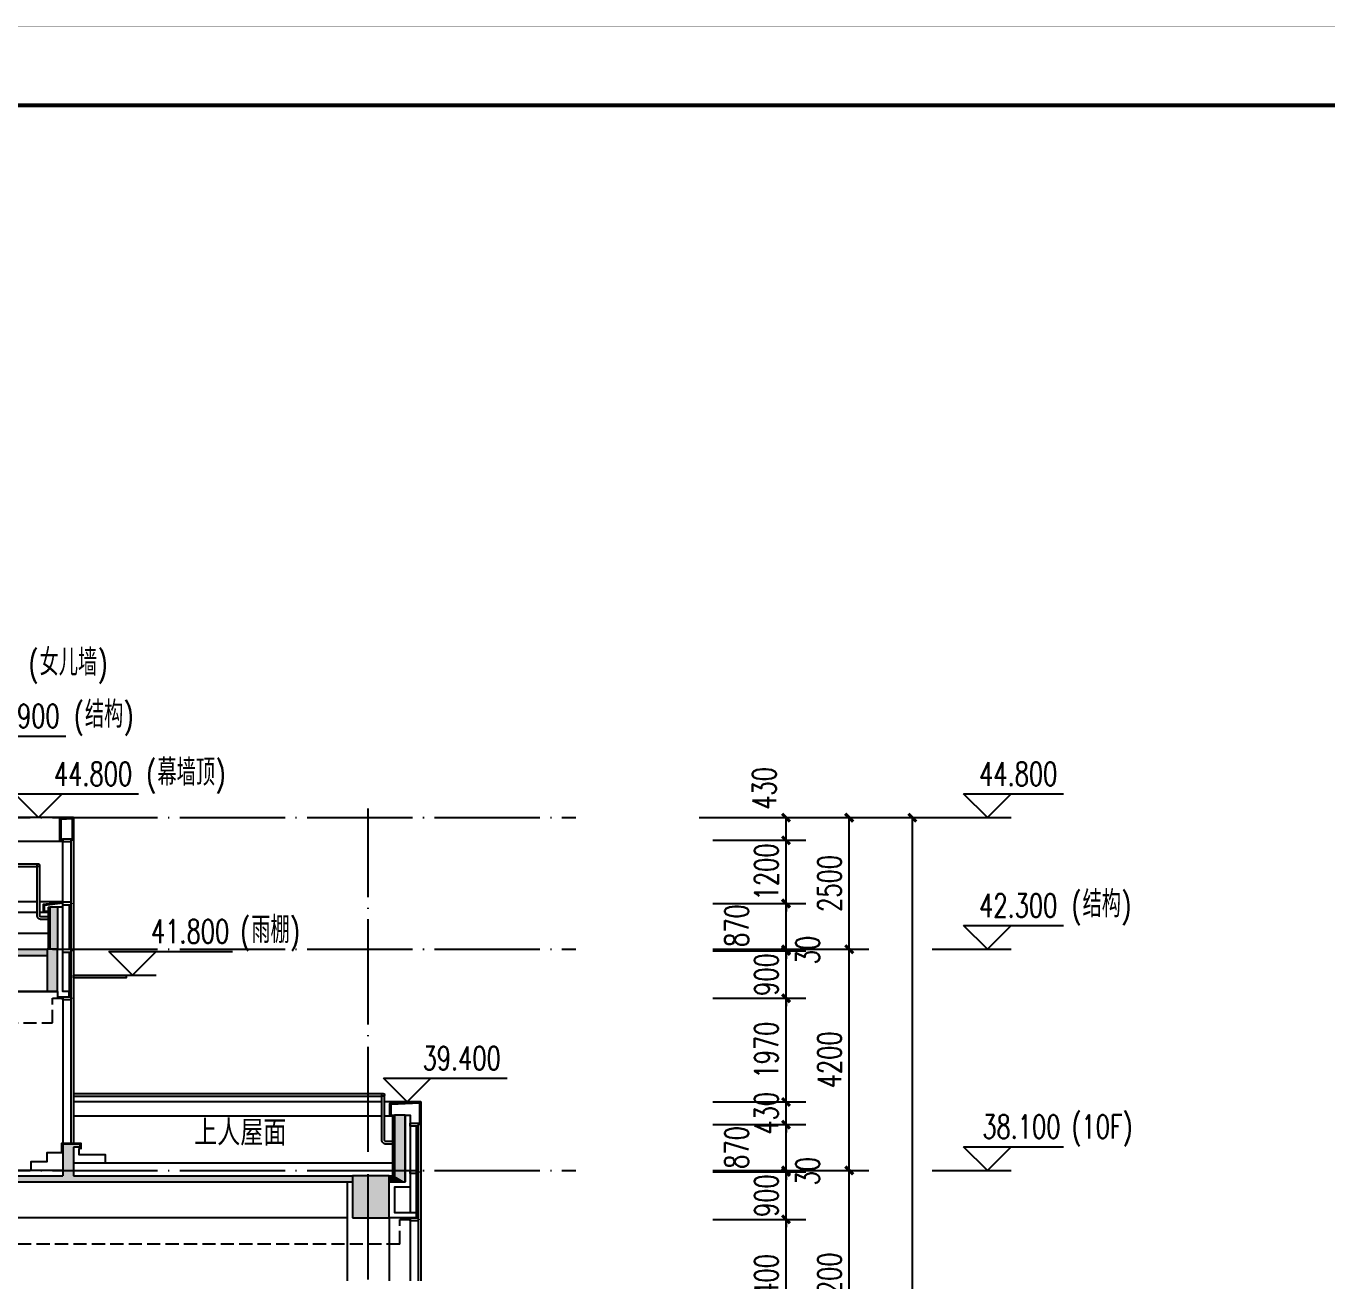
# Model space of a CAD drawing. Extents: x -781494 to 378714, y -27129 to 259749.
# Drawn here: x 82603 to 107317, y 127243 to 151079 of the extents above; entities that cross this region are included whole.
import ezdxf

# ---------------------------------------------------------------- set-up
doc = ezdxf.new("R2010")
doc.units = 0
doc.header["$LTSCALE"] = 1000
doc.header["$MEASUREMENT"] = 0
doc.linetypes.add('104-6 轴网$0$DOTE', pattern=[2.42, 2, -0.2, 0.02, -0.2])
doc.linetypes.add('DASH', pattern=[0.35, 0.25, -0.1])
for name, color, linetype in [('01-标注_标高', 200, 'Continuous'), ('02-TEXT_标注', 130, 'Continuous'), ('05-填充_天正', 26, 'Continuous'), ('104-6 轴网$0$A_AXIS-轴线', 36, '104-6 轴网$0$DOTE'), ('A-C_玻璃幕墙', 140, 'Continuous'), ('A-C_窗', 140, 'Continuous'), ('A-D_龙骨', 152, 'Continuous'), ('A-E_栏杆', 232, 'Continuous'), ('A-STR-面层', 191, 'Continuous'), ('A-SUR_保温', 222, 'Continuous'), ('A-SUR_吊顶', 40, 'Continuous'), ('A-SUR_看线', 231, 'Continuous'), ('A-SUR_面层', 191, 'Continuous'), ('A-TECH_结构', 21, 'Continuous'), ('A-金属背板', 30, 'Continuous'), ('A_STR-砼墙', 51, 'Continuous'), ('A_STR-砼柱', 51, 'Continuous'), ('D_铝板', 181, 'Continuous'), ('DIM_ELEV', 3, 'Continuous'), ('PUB_DIM', 3, 'Continuous'), ('PUB_HATCH', 8, 'Continuous'), ('PUB_TEXT', 7, 'Continuous')]:
    doc.layers.add(name, color=color, linetype=linetype)
doc.styles.add('104-6 轴网$0$_TCH_AXIS', font='STXIHEI.TTF', dxfattribs={"width": 0.75})
doc.styles.add('_TCH_DIM', font='SIMPLEX', dxfattribs={"bigfont": 'GBCBIG'})
doc.styles.add('_TCH_DIM_T3', font='SIMPLEX', dxfattribs={"width": 0.705882, "bigfont": 'GBCBIG'})
doc.dimstyles.new('_TCH_ARCH&&150', dxfattribs={"dimtxt": 446.25, "dimasz": 150, "dimexe": 375, "dimexo": 450, "dimgap": 150, "dimtad": 1, "dimdec": 0, "dimzin": 0, "dimdsep": 46, "dimtxsty": '_TCH_DIM_T3', "dimblk": 'ARCHTICK', "dimcen": 0.09, "dimclrt": 7, "dimazin": 2, "dimtfac": 1, "dimtdec": 0, "dimtix": 1, "dimtmove": 2, "dimatfit": 3, "dimfxl": 0, "dimtolj": 1, "dimtzin": 0, "dimarcsym": 0})

# ---------------------------------------------------------------- blocks, each defined once
blk = doc.blocks.new('图框-A1')
for points, const_width in [([(0, 0), (841, 0), (841, 594), (0, 594)], 0.05), ([(766, 584), (25, 584), (25, 10), (766, 10)], 0.5)]:
    blk.add_lwpolyline(points, close=True, dxfattribs=dict(const_width=const_width))
blk = doc.blocks.new('_ArchTick')
at = {"color": 0, "linetype": 'ByBlock', "const_width": 0.4}
blk.add_lwpolyline([(-0.5, -0.5), (0.5, 0.5)], dxfattribs=at)
blk = doc.blocks.new('*D360')
at = {"layer": 'Defpoints', "color": 0, "transparency": 16777216}
for p in [(197219, 57619), (201719, 57619), (197219, 2869)]:
    blk.add_point(p, dxfattribs=at)
at = {"layer": 'PUB_DIM', "color": 0, "lineweight": -2, "transparency": 16777216}
for p, q in [((197669, 57619), (202094, 57619)), ((201719, 2869), (201719, 57619)), ((197669, 2869), (202094, 2869))]:
    blk.add_line(p, q, dxfattribs=at)
at = {"layer": 'PUB_DIM', "color": 0, "lineweight": -2, "transparency": 16777216, "xscale": 150, "yscale": 150, "zscale": 150}
for p, rotation in [((201719, 57619), 90), ((201719, 2869), 270)]:
    blk.add_blockref('_ArchTick', p, dxfattribs=dict(at, rotation=rotation))
at = {"layer": 'PUB_DIM', "color": 7, "transparency": 16777216, "insert": (201346, 30244), "char_height": 446.2, "attachment_point": 5, "rotation": 90, "style": '_TCH_DIM_T3'}
blk.add_mtext('\\A1;54750', dxfattribs=at)
blk = doc.blocks.new('*D361')
at = {"layer": 'Defpoints', "color": 0, "transparency": 16777216}
for p in [(198682, 57619), (200519, 57619), (198682, 55119)]:
    blk.add_point(p, dxfattribs=at)
at = {"layer": 'PUB_DIM', "color": 0, "lineweight": -2, "transparency": 16777216}
for p, q in [((199132, 57619), (200894, 57619)), ((200519, 55119), (200519, 57619)), ((199132, 55119), (200894, 55119))]:
    blk.add_line(p, q, dxfattribs=at)
at = {"layer": 'PUB_DIM', "color": 0, "lineweight": -2, "transparency": 16777216, "xscale": 150, "yscale": 150, "zscale": 150}
for p, rotation in [((200519, 57619), 90), ((200519, 55119), 270)]:
    blk.add_blockref('_ArchTick', p, dxfattribs=dict(at, rotation=rotation))
at = {"layer": 'PUB_DIM', "color": 7, "transparency": 16777216, "insert": (200146, 56369), "char_height": 446.2, "attachment_point": 5, "rotation": 90, "style": '_TCH_DIM_T3'}
blk.add_mtext('\\A1;2500', dxfattribs=at)
blk = doc.blocks.new('*D362')
at = {"layer": 'Defpoints', "color": 0, "transparency": 16777216}
for p in [(198682, 55119), (200519, 55119), (198682, 50919)]:
    blk.add_point(p, dxfattribs=at)
at = {"layer": 'PUB_DIM', "color": 0, "lineweight": -2, "transparency": 16777216}
for p, q in [((199132, 55119), (200894, 55119)), ((200519, 50919), (200519, 55119)), ((199132, 50919), (200894, 50919))]:
    blk.add_line(p, q, dxfattribs=at)
at = {"layer": 'PUB_DIM', "color": 0, "lineweight": -2, "transparency": 16777216, "xscale": 150, "yscale": 150, "zscale": 150}
for p, rotation in [((200519, 55119), 90), ((200519, 50919), 270)]:
    blk.add_blockref('_ArchTick', p, dxfattribs=dict(at, rotation=rotation))
at = {"layer": 'PUB_DIM', "color": 7, "transparency": 16777216, "insert": (200146, 53019), "char_height": 446.2, "attachment_point": 5, "rotation": 90, "style": '_TCH_DIM_T3'}
blk.add_mtext('\\A1;4200', dxfattribs=at)
blk = doc.blocks.new('*D363')
at = {"layer": 'Defpoints', "color": 0, "transparency": 16777216}
for p in [(198682, 50919), (200519, 50919), (198682, 46719)]:
    blk.add_point(p, dxfattribs=at)
at = {"layer": 'PUB_DIM', "color": 0, "lineweight": -2, "transparency": 16777216}
for p, q in [((199132, 50919), (200894, 50919)), ((200519, 46719), (200519, 50919)), ((199132, 46719), (200894, 46719))]:
    blk.add_line(p, q, dxfattribs=at)
at = {"layer": 'PUB_DIM', "color": 0, "lineweight": -2, "transparency": 16777216, "xscale": 150, "yscale": 150, "zscale": 150}
for p, rotation in [((200519, 50919), 90), ((200519, 46719), 270)]:
    blk.add_blockref('_ArchTick', p, dxfattribs=dict(at, rotation=rotation))
at = {"layer": 'PUB_DIM', "color": 7, "transparency": 16777216, "insert": (200146, 48819), "char_height": 446.2, "attachment_point": 5, "rotation": 90, "style": '_TCH_DIM_T3'}
blk.add_mtext('\\A1;4200', dxfattribs=at)
blk = doc.blocks.new('*D375')
at = {"layer": 'Defpoints', "color": 0, "transparency": 16777216}
for p in [(197482, 57619), (199319, 57619), (197482, 57189)]:
    blk.add_point(p, dxfattribs=at)
at = {"layer": 'PUB_DIM', "color": 0, "lineweight": -2, "transparency": 16777216}
for p, q in [((197932, 57619), (199694, 57619)), ((199319, 57189), (199319, 57619)), ((197932, 57189), (199694, 57189))]:
    blk.add_line(p, q, dxfattribs=at)
at = {"layer": 'PUB_DIM', "color": 0, "lineweight": -2, "transparency": 16777216, "xscale": 150, "yscale": 150, "zscale": 150}
for p, rotation in [((199319, 57619), 90), ((199319, 57189), 270)]:
    blk.add_blockref('_ArchTick', p, dxfattribs=dict(at, rotation=rotation))
at = {"layer": 'PUB_DIM', "color": 7, "transparency": 16777216, "insert": (198906, 58174), "char_height": 446.2, "attachment_point": 5, "rotation": 90, "style": '_TCH_DIM_T3'}
blk.add_mtext('\\A1;430', dxfattribs=at)
blk = doc.blocks.new('*D376')
at = {"layer": 'Defpoints', "color": 0, "transparency": 16777216}
for p in [(197482, 57189), (199319, 57189), (197482, 55989)]:
    blk.add_point(p, dxfattribs=at)
at = {"layer": 'PUB_DIM', "color": 0, "lineweight": -2, "transparency": 16777216}
for p, q in [((199319, 57189), (199319, 57339)), ((197932, 57189), (199694, 57189)), ((199319, 55989), (199319, 57189)), ((197932, 55989), (199694, 55989)), ((199319, 55989), (199319, 55839))]:
    blk.add_line(p, q, dxfattribs=at)
at = {"layer": 'PUB_DIM', "color": 0, "lineweight": -2, "transparency": 16777216, "xscale": 150, "yscale": 150, "zscale": 150}
for p, rotation in [((199319, 57189), 270), ((199319, 55989), 90)]:
    blk.add_blockref('_ArchTick', p, dxfattribs=dict(at, rotation=rotation))
at = {"layer": 'PUB_DIM', "color": 7, "transparency": 16777216, "insert": (198946, 56589), "char_height": 446.2, "attachment_point": 5, "rotation": 90, "style": '_TCH_DIM_T3'}
blk.add_mtext('\\A1;1200', dxfattribs=at)
blk = doc.blocks.new('*D377')
at = {"layer": 'Defpoints', "color": 0, "transparency": 16777216}
for p in [(197482, 55989), (199319, 55989), (197482, 55119)]:
    blk.add_point(p, dxfattribs=at)
at = {"layer": 'PUB_DIM', "color": 0, "lineweight": -2, "transparency": 16777216}
for p, q in [((197932, 55989), (199694, 55989)), ((199319, 55119), (199319, 55989)), ((197932, 55119), (199694, 55119))]:
    blk.add_line(p, q, dxfattribs=at)
at = {"layer": 'PUB_DIM', "color": 0, "lineweight": -2, "transparency": 16777216, "xscale": 150, "yscale": 150, "zscale": 150}
for p, rotation in [((199319, 55989), 90), ((199319, 55119), 270)]:
    blk.add_blockref('_ArchTick', p, dxfattribs=dict(at, rotation=rotation))
at = {"layer": 'PUB_DIM', "color": 7, "transparency": 16777216, "insert": (198381, 55569), "char_height": 446.2, "attachment_point": 5, "rotation": 90, "style": '_TCH_DIM_T3'}
blk.add_mtext('\\A1;870', dxfattribs=at)
blk = doc.blocks.new('*D378')
at = {"layer": 'Defpoints', "color": 0, "transparency": 16777216}
for p in [(197482, 55119), (199319, 55119), (197482, 55089)]:
    blk.add_point(p, dxfattribs=at)
at = {"layer": 'PUB_DIM', "color": 0, "lineweight": -2, "transparency": 16777216}
for p, q in [((197932, 55119), (199694, 55119)), ((199319, 55119), (199319, 55269)), ((199319, 55089), (199319, 55119)), ((197932, 55089), (199694, 55089)), ((199319, 55089), (199319, 54939))]:
    blk.add_line(p, q, dxfattribs=at)
at = {"layer": 'PUB_DIM', "color": 0, "lineweight": -2, "transparency": 16777216, "xscale": 150, "yscale": 150, "zscale": 150}
for p, rotation in [((199319, 55119), 270), ((199319, 55089), 90)]:
    blk.add_blockref('_ArchTick', p, dxfattribs=dict(at, rotation=rotation))
at = {"layer": 'PUB_DIM', "color": 7, "transparency": 16777216, "insert": (199731, 55104), "char_height": 446.2, "attachment_point": 5, "rotation": 90, "style": '_TCH_DIM_T3'}
blk.add_mtext('\\A1;30', dxfattribs=at)
blk = doc.blocks.new('*D379')
at = {"layer": 'Defpoints', "color": 0, "transparency": 16777216}
for p in [(197482, 55089), (199319, 55089), (197482, 54189)]:
    blk.add_point(p, dxfattribs=at)
at = {"layer": 'PUB_DIM', "color": 0, "lineweight": -2, "transparency": 16777216}
for p, q in [((199319, 55089), (199319, 55239)), ((197932, 55089), (199694, 55089)), ((199319, 54189), (199319, 55089)), ((197932, 54189), (199694, 54189)), ((199319, 54189), (199319, 54039))]:
    blk.add_line(p, q, dxfattribs=at)
at = {"layer": 'PUB_DIM', "color": 0, "lineweight": -2, "transparency": 16777216, "xscale": 150, "yscale": 150, "zscale": 150}
for p, rotation in [((199319, 55089), 270), ((199319, 54189), 90)]:
    blk.add_blockref('_ArchTick', p, dxfattribs=dict(at, rotation=rotation))
at = {"layer": 'PUB_DIM', "color": 7, "transparency": 16777216, "insert": (198946, 54639), "char_height": 446.2, "attachment_point": 5, "rotation": 90, "style": '_TCH_DIM_T3'}
blk.add_mtext('\\A1;900', dxfattribs=at)
blk = doc.blocks.new('*D380')
at = {"layer": 'Defpoints', "color": 0, "transparency": 16777216}
for p in [(197482, 54189), (199319, 54189), (197482, 52219)]:
    blk.add_point(p, dxfattribs=at)
at = {"layer": 'PUB_DIM', "color": 0, "lineweight": -2, "transparency": 16777216}
for p, q in [((197932, 54189), (199694, 54189)), ((199319, 52219), (199319, 54189)), ((197932, 52219), (199694, 52219))]:
    blk.add_line(p, q, dxfattribs=at)
at = {"layer": 'PUB_DIM', "color": 0, "lineweight": -2, "transparency": 16777216, "xscale": 150, "yscale": 150, "zscale": 150}
for p, rotation in [((199319, 54189), 90), ((199319, 52219), 270)]:
    blk.add_blockref('_ArchTick', p, dxfattribs=dict(at, rotation=rotation))
at = {"layer": 'PUB_DIM', "color": 7, "transparency": 16777216, "insert": (198946, 53204), "char_height": 446.2, "attachment_point": 5, "rotation": 90, "style": '_TCH_DIM_T3'}
blk.add_mtext('\\A1;1970', dxfattribs=at)
blk = doc.blocks.new('*D381')
at = {"layer": 'Defpoints', "color": 0, "transparency": 16777216}
for p in [(197482, 52219), (199319, 52219), (197482, 51789)]:
    blk.add_point(p, dxfattribs=at)
at = {"layer": 'PUB_DIM', "color": 0, "lineweight": -2, "transparency": 16777216}
for p, q in [((197932, 52219), (199694, 52219)), ((199319, 52219), (199319, 52369)), ((199319, 51789), (199319, 52219)), ((197932, 51789), (199694, 51789)), ((199319, 51789), (199319, 51639))]:
    blk.add_line(p, q, dxfattribs=at)
at = {"layer": 'PUB_DIM', "color": 0, "lineweight": -2, "transparency": 16777216, "xscale": 150, "yscale": 150, "zscale": 150}
for p, rotation in [((199319, 52219), 270), ((199319, 51789), 90)]:
    blk.add_blockref('_ArchTick', p, dxfattribs=dict(at, rotation=rotation))
at = {"layer": 'PUB_DIM', "color": 7, "transparency": 16777216, "insert": (198946, 52004), "char_height": 446.2, "attachment_point": 5, "rotation": 90, "style": '_TCH_DIM_T3'}
blk.add_mtext('\\A1;430', dxfattribs=at)
blk = doc.blocks.new('*D382')
at = {"layer": 'Defpoints', "color": 0, "transparency": 16777216}
for p in [(197482, 51789), (199319, 51789), (197482, 50919)]:
    blk.add_point(p, dxfattribs=at)
at = {"layer": 'PUB_DIM', "color": 0, "lineweight": -2, "transparency": 16777216}
for p, q in [((197932, 51789), (199694, 51789)), ((199319, 50919), (199319, 51789)), ((197932, 50919), (199694, 50919))]:
    blk.add_line(p, q, dxfattribs=at)
at = {"layer": 'PUB_DIM', "color": 0, "lineweight": -2, "transparency": 16777216, "xscale": 150, "yscale": 150, "zscale": 150}
for p, rotation in [((199319, 51789), 90), ((199319, 50919), 270)]:
    blk.add_blockref('_ArchTick', p, dxfattribs=dict(at, rotation=rotation))
at = {"layer": 'PUB_DIM', "color": 7, "transparency": 16777216, "insert": (198381, 51354), "char_height": 446.2, "attachment_point": 5, "rotation": 90, "style": '_TCH_DIM_T3'}
blk.add_mtext('\\A1;870', dxfattribs=at)
blk = doc.blocks.new('*D383')
at = {"layer": 'Defpoints', "color": 0, "transparency": 16777216}
for p in [(197482, 50919), (199319, 50919), (197482, 50889)]:
    blk.add_point(p, dxfattribs=at)
at = {"layer": 'PUB_DIM', "color": 0, "lineweight": -2, "transparency": 16777216}
for p, q in [((197932, 50919), (199694, 50919)), ((199319, 50919), (199319, 51069)), ((199319, 50889), (199319, 50919)), ((197932, 50889), (199694, 50889)), ((199319, 50889), (199319, 50739))]:
    blk.add_line(p, q, dxfattribs=at)
at = {"layer": 'PUB_DIM', "color": 0, "lineweight": -2, "transparency": 16777216, "xscale": 150, "yscale": 150, "zscale": 150}
for p, rotation in [((199319, 50919), 270), ((199319, 50889), 90)]:
    blk.add_blockref('_ArchTick', p, dxfattribs=dict(at, rotation=rotation))
at = {"layer": 'PUB_DIM', "color": 7, "transparency": 16777216, "insert": (199731, 50904), "char_height": 446.2, "attachment_point": 5, "rotation": 90, "style": '_TCH_DIM_T3'}
blk.add_mtext('\\A1;30', dxfattribs=at)
blk = doc.blocks.new('*D384')
at = {"layer": 'Defpoints', "color": 0, "transparency": 16777216}
for p in [(197482, 50889), (199319, 50889), (197482, 49989)]:
    blk.add_point(p, dxfattribs=at)
at = {"layer": 'PUB_DIM', "color": 0, "lineweight": -2, "transparency": 16777216}
for p, q in [((199319, 50889), (199319, 51039)), ((197932, 50889), (199694, 50889)), ((199319, 49989), (199319, 50889)), ((197932, 49989), (199694, 49989)), ((199319, 49989), (199319, 49839))]:
    blk.add_line(p, q, dxfattribs=at)
at = {"layer": 'PUB_DIM', "color": 0, "lineweight": -2, "transparency": 16777216, "xscale": 150, "yscale": 150, "zscale": 150}
for p, rotation in [((199319, 50889), 270), ((199319, 49989), 90)]:
    blk.add_blockref('_ArchTick', p, dxfattribs=dict(at, rotation=rotation))
at = {"layer": 'PUB_DIM', "color": 7, "transparency": 16777216, "insert": (198946, 50439), "char_height": 446.2, "attachment_point": 5, "rotation": 90, "style": '_TCH_DIM_T3'}
blk.add_mtext('\\A1;900', dxfattribs=at)
blk = doc.blocks.new('*D385')
at = {"layer": 'Defpoints', "color": 0, "transparency": 16777216}
for p in [(197482, 49989), (199319, 49989), (197482, 47589)]:
    blk.add_point(p, dxfattribs=at)
at = {"layer": 'PUB_DIM', "color": 0, "lineweight": -2, "transparency": 16777216}
for p, q in [((197932, 49989), (199694, 49989)), ((199319, 47589), (199319, 49989)), ((197932, 47589), (199694, 47589))]:
    blk.add_line(p, q, dxfattribs=at)
at = {"layer": 'PUB_DIM', "color": 0, "lineweight": -2, "transparency": 16777216, "xscale": 150, "yscale": 150, "zscale": 150}
for p, rotation in [((199319, 49989), 90), ((199319, 47589), 270)]:
    blk.add_blockref('_ArchTick', p, dxfattribs=dict(at, rotation=rotation))
at = {"layer": 'PUB_DIM', "color": 7, "transparency": 16777216, "insert": (198946, 48789), "char_height": 446.2, "attachment_point": 5, "rotation": 90, "style": '_TCH_DIM_T3'}
blk.add_mtext('\\A1;2400', dxfattribs=at)
blk = doc.blocks.new('kyuhtr')
at = {"const_width": 20}
blk.add_lwpolyline([(50, 0), (0, 0)], dxfattribs=at)
blk.add_lwpolyline([(50, -30), (200, -30), (200, 30), (50, 30)], close=True)
blk = doc.blocks.new('fedwatgerwtg')
at = {"layer": 'A-SUR_吊顶', "linetype": 'DASH'}
blk.add_lwpolyline([(-400, -470), (-400, 0), (-200, 0)], dxfattribs=at)
blk = doc.blocks.new('_FZH')
blk.add_lwpolyline([(-0.5, -0.5), (0.5, -0.5), (0.5, 0.5), (-0.5, 0.5)], close=True)
at = {"layer": 'PUB_HATCH'}
blk.add_solid([(-0.5, -0.5), (0.5, -0.5), (-0.5, 0.5), (0.5, 0.5)], dxfattribs=at)
blk = doc.blocks.new('gfshsth')
at = {"layer": '05-填充_天正'}
for points in [[(44350, 0), (44500, 0), (44500, 800), (44350, 800)], [(44300, -120), (44300, 0), (42200, 0), (42200, -120)]]:
    blk.add_hatch(color=256, dxfattribs=at).paths.add_polyline_path(points)
at = {"layer": '01-标注_标高'}
for p, q in [((44139, 2500), (43689, 2950)), ((43689, 2950), (46036, 2950)), ((44139, 2500), (44589, 2950)), ((45921, -491), (45471, -41)), ((45471, -41), (47819, -41)), ((45921, -491), (46371, -41)), ((44871, -491), (46371, -491))]:
    blk.add_line(p, q, dxfattribs=at)
at = {"layer": 'A-C_玻璃幕墙'}
blk.add_lwpolyline([(44800, -491), (45800, -491), (45800, -541), (44800, -541)], close=True, dxfattribs=at)
at = {"layer": 'A-C_窗'}
for p, q in [((44750, 2100), (44750, -2100)), ((44800, 2070), (44800, -2100)), ((44600, -900), (44600, -2100))]:
    blk.add_line(p, q, dxfattribs=at)
blk.add_lwpolyline([(44600, 800), (44600, 2100)], dxfattribs=at)
at = {"layer": 'A-SUR_保温'}
for q in [(44350, 800), (44320, 0)]:
    blk.add_line((44320, 800), q, dxfattribs=at)
blk.add_lwpolyline([(44500, -800), (44500, -900), (44720, -900), (44720, -800), (44600, -800), (44600, 800), (44500, 800)], dxfattribs=at)
at = {"layer": 'A-SUR_吊顶', "linetype": 'DASH'}
blk.add_line((7800, -1400), (44400, -1400), dxfattribs=at)
at = {"layer": 'A-SUR_面层'}
blk.add_line((44320, 300), (7880, 300), dxfattribs=at)
at = {"layer": 'A-TECH_结构'}
for p, q in [((42350, -800), (44500, -800)), ((44500, -800), (42400, -800))]:
    blk.add_line(p, q, dxfattribs=at)
at = {"layer": 'A-金属背板'}
for p, q in [((44720, 840), (44720, 0)), ((44720, -60), (44720, -900))]:
    blk.add_line(p, q, dxfattribs=at)
at = {"layer": 'A_STR-砼墙'}
for p, q in [((44350, 800), (44350, 0)), ((44500, 800), (44350, 800)), ((44500, 800), (44500, 0)), ((42200, 0), (44300, 0)), ((42200, -120), (44300, -120))]:
    blk.add_line(p, q, dxfattribs=at)
at = {"layer": 'D_铝板'}
blk.add_lwpolyline([(44560, 2467), (44560, 2070), (44600, 2070), (44600, 2050), (44540, 2050), (44540, 2486), (44800, 2500), (44800, 2070), (44780, 2070), (44780, 2479)], close=True, dxfattribs=at)
for points in [[(44320, 700), (44230, 700), (44230, 855), (44600, 900)], [(44320, 720), (44250, 720), (44250, 837), (44600, 880)]]:
    blk.add_lwpolyline(points, dxfattribs=at)
at = {"color": 2}
blk.add_blockref('fedwatgerwtg', (44800, -930), dxfattribs=at)
at = {"layer": 'A-D_龙骨', "xscale": -1}
for p in [(44800, 2070), (44800, 870), (44800, -30), (44800, -930)]:
    blk.add_blockref('kyuhtr', p, dxfattribs=at)
at = {"layer": 'A_STR-砼柱', "xscale": 800.0000000516884, "yscale": 200, "zscale": 200, "rotation": 89.99999999899948}
blk.add_blockref('_FZH', (44400, -400), dxfattribs=at)
at = {"layer": '02-TEXT_标注', "style": '_TCH_DIM', "width": 0.705882}
for s, height, p in [('44.800', 446.2, (44431, 3107)), ('(', 446, (46186, 3107)), (')', 446, (47502, 3107)), ('41.800', 446.2, (46274, 117)), ('(', 446, (47969, 117)), (')', 446, (48916, 117))]:
    blk.add_text(s, height=height, dxfattribs=at).set_placement(p)
at = {"layer": '02-TEXT_标注', "style": '_TCH_DIM'}
for s, p in [('幕墙顶', (46396, 3107)), ('雨棚', (48179, 117))]:
    blk.add_text(s, height=506.4, dxfattribs=at).set_placement(p)
blk = doc.blocks.new('jtrsytrs')
at = {"layer": '05-填充_天正'}
for points in [[(50900, 1050), (50900, -100), (51100, -220), (51100, 1050)], [(44600, 500), (44600, 440), (44920, 440), (44920, 500)], [(44800, 440), (44600, 440), (44600, -100), (44733, -140), (44800, -100)], [(42200, -100), (42200, -220), (44800, -220), (44733, -140), (44600, -100)], [(50100, -220), (50100, -100), (44800, -100), (44733, -140), (44800, -220)], [(50800, -100), (50800, -220), (51100, -220), (50900, -100)]]:
    blk.add_hatch(color=256, dxfattribs=at).paths.add_polyline_path(points)
at = {"layer": '01-标注_标高'}
for p, q in [((51140, 1300), (50690, 1750)), ((50690, 1750), (53038, 1750)), ((51140, 1300), (51590, 1750))]:
    blk.add_line(p, q, dxfattribs=at)
at = {"layer": 'A-C_窗'}
for p, q in [((44600, 2100), (44600, 0)), ((44750, 2100), (44750, 500)), ((44800, 2100), (44800, 500)), ((51200, -320), (51200, -800))]:
    blk.add_line(p, q, dxfattribs=at)
for points in [[(51350, 870), (51350, -2100)], [(51400, 870), (51400, -2100)], [(51200, -900), (51200, -2100)]]:
    blk.add_lwpolyline(points, dxfattribs=at)
at = {"layer": 'A-E_栏杆'}
for points in [[(44800, 1460), (50685, 1460)], [(44800, 1410), (50660, 1410)]]:
    blk.add_lwpolyline(points, dxfattribs=at)
for points in [[(50870, 500), (50740, 500, -0.414214), (50660, 580), (50660, 1435)], [(50870, 550), (50740, 550, -0.414214), (50710, 580), (50710, 1435)]]:
    blk.add_lwpolyline(points, format="xyb", dxfattribs=at)
blk.add_circle((50685, 1435), 25, dxfattribs=at)
at = {"layer": 'A-STR-面层'}
blk.add_line((44600, 0), (7600, 0), dxfattribs=at)
for points in [[(44580, 340), (44580, 520), (44940, 515), (44940, 410), (44900, 414)], [(44000, 0), (44000, 170), (44300, 170), (44300, 340), (44580, 340)], [(44900, 414), (44900, 300), (45400, 300), (45400, 135)]]:
    blk.add_lwpolyline(points, dxfattribs=at)
at = {"layer": 'A-SUR_保温'}
for p, q in [((50870, -100), (50870, 1050)), ((50870, 1050), (50900, 1050))]:
    blk.add_line(p, q, dxfattribs=at)
blk.add_lwpolyline([(51200, -160), (51200, -320), (50900, -320), (50900, -800), (51320, -800), (51320, -900), (50800, -900), (50800, -220), (51100, -220), (51100, 1050), (51200, 1050), (51200, -60), (51200, -60), (51200, -160), (51200, -160)], dxfattribs=at)
at = {"layer": 'A-SUR_吊顶', "linetype": 'DASH'}
blk.add_line((51000, -1400), (-2000, -1400), dxfattribs=at)
blk.add_lwpolyline([(51000, -1400), (51000, -930), (51200, -930)], dxfattribs=at)
at = {"layer": 'A-SUR_看线'}
for p, q in [((50660, 1300), (44800, 1300)), ((51400, 1300), (50710, 1300)), ((50660, 1030), (44800, 1030)), ((50810, 1030), (50710, 1030))]:
    blk.add_line(p, q, dxfattribs=at)
at = {"layer": 'A-SUR_面层'}
blk.add_line((50870, 135), (44800, 135), dxfattribs=at)
at = {"layer": 'A-TECH_结构'}
blk.add_line((50000, -900), (42350, -900), dxfattribs=at)
for points in [[(50000, -220), (50000, -2100)], [(50800, -900), (50800, -2100)]]:
    blk.add_lwpolyline(points, dxfattribs=at)
at = {"layer": 'A-金属背板'}
for p, q in [((51320, -100), (51320, 840)), ((51320, -900), (51320, -60))]:
    blk.add_line(p, q, dxfattribs=at)
at = {"layer": 'A_STR-砼墙'}
for p, q in [((50900, 1050), (50900, -100)), ((51100, 1050), (50900, 1050)), ((51100, 1050), (51100, -220)), ((44600, 500), (44600, 440)), ((44920, 500), (44600, 500)), ((44920, 500), (44920, 440)), ((44600, 440), (44600, -100)), ((44800, 440), (44800, -100)), ((44920, 440), (44800, 440)), ((42200, -100), (44600, -100)), ((42200, -220), (44800, -220)), ((44800, -100), (50100, -100)), ((44800, -220), (50100, -220)), ((50800, -100), (50900, -100)), ((50800, -220), (51100, -220))]:
    blk.add_line(p, q, dxfattribs=at)
at = {"layer": 'D_铝板'}
blk.add_lwpolyline([(50870, 1030), (50810, 1030), (50810, 1270), (51400, 1300), (51400, 870), (51380, 870), (51380, 1279), (50830, 1251), (50830, 1050), (50870, 1050)], close=True, dxfattribs=at)
at = {"layer": 'A-D_龙骨', "xscale": -1}
for p in [(51400, 870), (51400, -30), (51400, -930)]:
    blk.add_blockref('kyuhtr', p, dxfattribs=at)
at = {"layer": 'A_STR-砼柱', "xscale": 700, "yscale": 800, "zscale": 800}
blk.add_blockref('_FZH', (50450, -500), dxfattribs=at)
at = {"layer": '02-TEXT_标注'}
for s, height, style, width, p in [('39.400', 446.2, '_TCH_DIM', 0.705882, (51433, 1908)), ('上人屋面', 428.1, '104-6 轴网$0$_TCH_AXIS', 0.75, (47094, 518))]:
    blk.add_text(s, height=height, dxfattribs=dict(at, style=style, width=width)).set_placement(p)
blk = doc.blocks.new('DHKAHDKSJDHSEIWOE')
at = {"layer": '01-标注_标高'}
blk.add_line((81014, 75618), (83362, 75618), dxfattribs=at)
at = {"layer": 'A-E_栏杆'}
for p, q in [((80953, 73193), (82838, 73193)), ((80953, 73143), (82813, 73143))]:
    blk.add_line(p, q, dxfattribs=at)
for points in [[(83053, 72133), (82893, 72133, -0.414214), (82813, 72213), (82813, 73168)], [(83053, 72183), (82893, 72183, -0.414214), (82863, 72213), (82863, 73168)]]:
    blk.add_lwpolyline(points, format="xyb", dxfattribs=at)
blk.add_circle((82838, 73168), 25, dxfattribs=at)
at = {"layer": 'A-SUR_看线'}
for p, q in [((83503, 74068), (80953, 74068)), ((83243, 73618), (80953, 73618)), ((82813, 72468), (80953, 72468)), ((83303, 72468), (82863, 72468)), ((82813, 72268), (80953, 72268)), ((82933, 72268), (82863, 72268))]:
    blk.add_line(p, q, dxfattribs=at)
at = {"layer": '02-TEXT_标注', "style": '_TCH_DIM', "width": 0.705882}
for s, height, p in [('45.900', 446.2, (81757, 75775)), ('(', 446, (83512, 75775)), (')', 446, (84459, 75775))]:
    blk.add_text(s, height=height, dxfattribs=at).set_placement(p)
at = {"layer": '02-TEXT_标注', "style": '_TCH_DIM'}
blk.add_text('结构', height=506.4, dxfattribs=at).set_placement((83722, 75775))
blk = doc.blocks.new('biaozhupouyou')
at = {"layer": 'DIM_ELEV'}
for p, q in [((203143.8, 57618.6), (202693.8, 58068.6)), ((202693.8, 58068.6), (204592.8, 58068.6)), ((203143.8, 57618.6), (203593.8, 58068.6)), ((202093.8, 57618.6), (203593.8, 57618.6)), ((203143.8, 55118.6), (202693.8, 55568.6)), ((202693.8, 55568.6), (204592.8, 55568.6)), ((203143.8, 55118.6), (203593.8, 55568.6)), ((202093.8, 55118.6), (203593.8, 55118.6)), ((203143.8, 50918.6), (202693.8, 51368.6)), ((202693.8, 51368.6), (204592.8, 51368.6)), ((203143.8, 50918.6), (203593.8, 51368.6)), ((202093.8, 50918.6), (203593.8, 50918.6))]:
    blk.add_line(p, q, dxfattribs=at)
at = {"layer": 'PUB_TEXT', "style": '_TCH_DIM', "width": 0.705882}
for s, height, p in [('44.800', 446.25, (202987.8, 58226.1)), ('42.300', 446.25, (202987.8, 55726.1)), ('(', 446.2, (204742.8, 55726.1)), (')', 446.2, (205690, 55726.1)), ('38.100', 446.25, (203047.8, 51526.1)), ('(10F)', 446.25, (204742.8, 51526.1))]:
    blk.add_text(s, height=height, dxfattribs=at).set_placement(p)
at = {"layer": 'PUB_TEXT', "style": '_TCH_DIM'}
blk.add_text('结构', height=506.38, dxfattribs=at).set_placement((204952.8, 55726.1))
at = {"layer": 'PUB_DIM'}
for base, p1, p2, picture, middle in [((199318.8, 57618.6), (197481.6, 57188.6), (197481.6, 57618.6), '*D375', (198906.3, 58173.6)), ((199318.8, 55988.6), (197481.6, 55118.6), (197481.6, 55988.6), '*D377', (198381.3, 55568.6)), ((199318.8, 55118.6), (197481.6, 55088.6), (197481.6, 55118.6), '*D378', (199731.3, 55103.6)), ((199318.8, 51788.6), (197481.6, 50918.6), (197481.6, 51788.6), '*D382', (198381.3, 51353.6)), ((199318.8, 50918.6), (197481.6, 50888.6), (197481.6, 50918.6), '*D383', (199731.3, 50903.6))]:
    dim = blk.add_linear_dim(base=base, p1=p1, p2=p2, angle=90, dimstyle='_TCH_ARCH&&150', dxfattribs=at)
    dim.commit()
    dim.dimension.update_dxf_attribs({"geometry": picture, "text_midpoint": middle, "dimtype": 161})
for p1, p2, distance, picture, middle in [((197219.4, 2868.6), (197219.4, 57618.6), -4499.3, '*D360', (201345.7, 30243.6)), ((198681.6, 55118.6), (198681.6, 57618.6), -1837.2, '*D361', (200145.7, 56368.6)), ((197481.6, 55988.6), (197481.6, 57188.6), -1837.2, '*D376', (198945.7, 56588.6)), ((197481.6, 54188.6), (197481.6, 55088.6), -1837.2, '*D379', (198945.7, 54638.6)), ((198681.6, 50918.6), (198681.6, 55118.6), -1837.2, '*D362', (200145.7, 53018.6)), ((197481.6, 52218.6), (197481.6, 54188.6), -1837.2, '*D380', (198945.7, 53203.6)), ((197481.6, 51788.6), (197481.6, 52218.6), -1837.2, '*D381', (198945.7, 52003.6)), ((197481.6, 49988.6), (197481.6, 50888.6), -1837.2, '*D384', (198945.7, 50438.6)), ((198681.6, 46718.6), (198681.6, 50918.6), -1837.2, '*D363', (200145.7, 48818.6)), ((197481.6, 47588.6), (197481.6, 49988.6), -1837.2, '*D385', (198945.7, 48788.6))]:
    dim = blk.add_aligned_dim(p1=p1, p2=p2, distance=distance, dimstyle='_TCH_ARCH&&150', dxfattribs=at)
    dim.commit()
    dim.dimension.update_dxf_attribs({"geometry": picture, "text_midpoint": middle})

msp = doc.modelspace()

# ---------------------------------------------------------------- linework, layer by layer
at = {"layer": '104-6 轴网$0$A_AXIS-轴线'}
for points in [[(89103.4, 81292.7), (89103.4, 136219.8)], [(34703.4, 136042.7), (93049.4, 136042.7)], [(34703.4, 133542.7), (93049.4, 133542.7)], [(34703.4, 129342.7), (93049.4, 129342.7)]]:
    msp.add_lwpolyline(points, dxfattribs=at)

# ---------------------------------------------------------------- block references
at = {"xscale": 150, "yscale": 150, "zscale": 150}
msp.add_blockref('图框-A1', (260.2, 61975), dxfattribs=at)
for name, p in [('DHKAHDKSJDHSEIWOE', (0, 61975)), ('biaozhupouyou', (-102279, 78424.1))]:
    msp.add_blockref(name, p)
at = {"color": 2}
for name, p in [('gfshsth', (38703.4, 133542.7)), ('jtrsytrs', (38703.4, 129342.7))]:
    msp.add_blockref(name, p, dxfattribs=at)

# ---------------------------------------------------------------- texts
at = {"layer": '02-TEXT_标注', "style": '_TCH_DIM', "width": 0.705882}
for s, p in [('(', (82650.9, 138740.2)), (')', (83966.8, 138740.2))]:
    msp.add_text(s, height=446.2, dxfattribs=at).set_placement(p)
at = {"layer": '02-TEXT_标注', "style": '_TCH_DIM'}
msp.add_text('女儿墙', height=506.38, dxfattribs=at).set_placement((82860.9, 138740.2))

doc.saveas('drawing.dxf')
